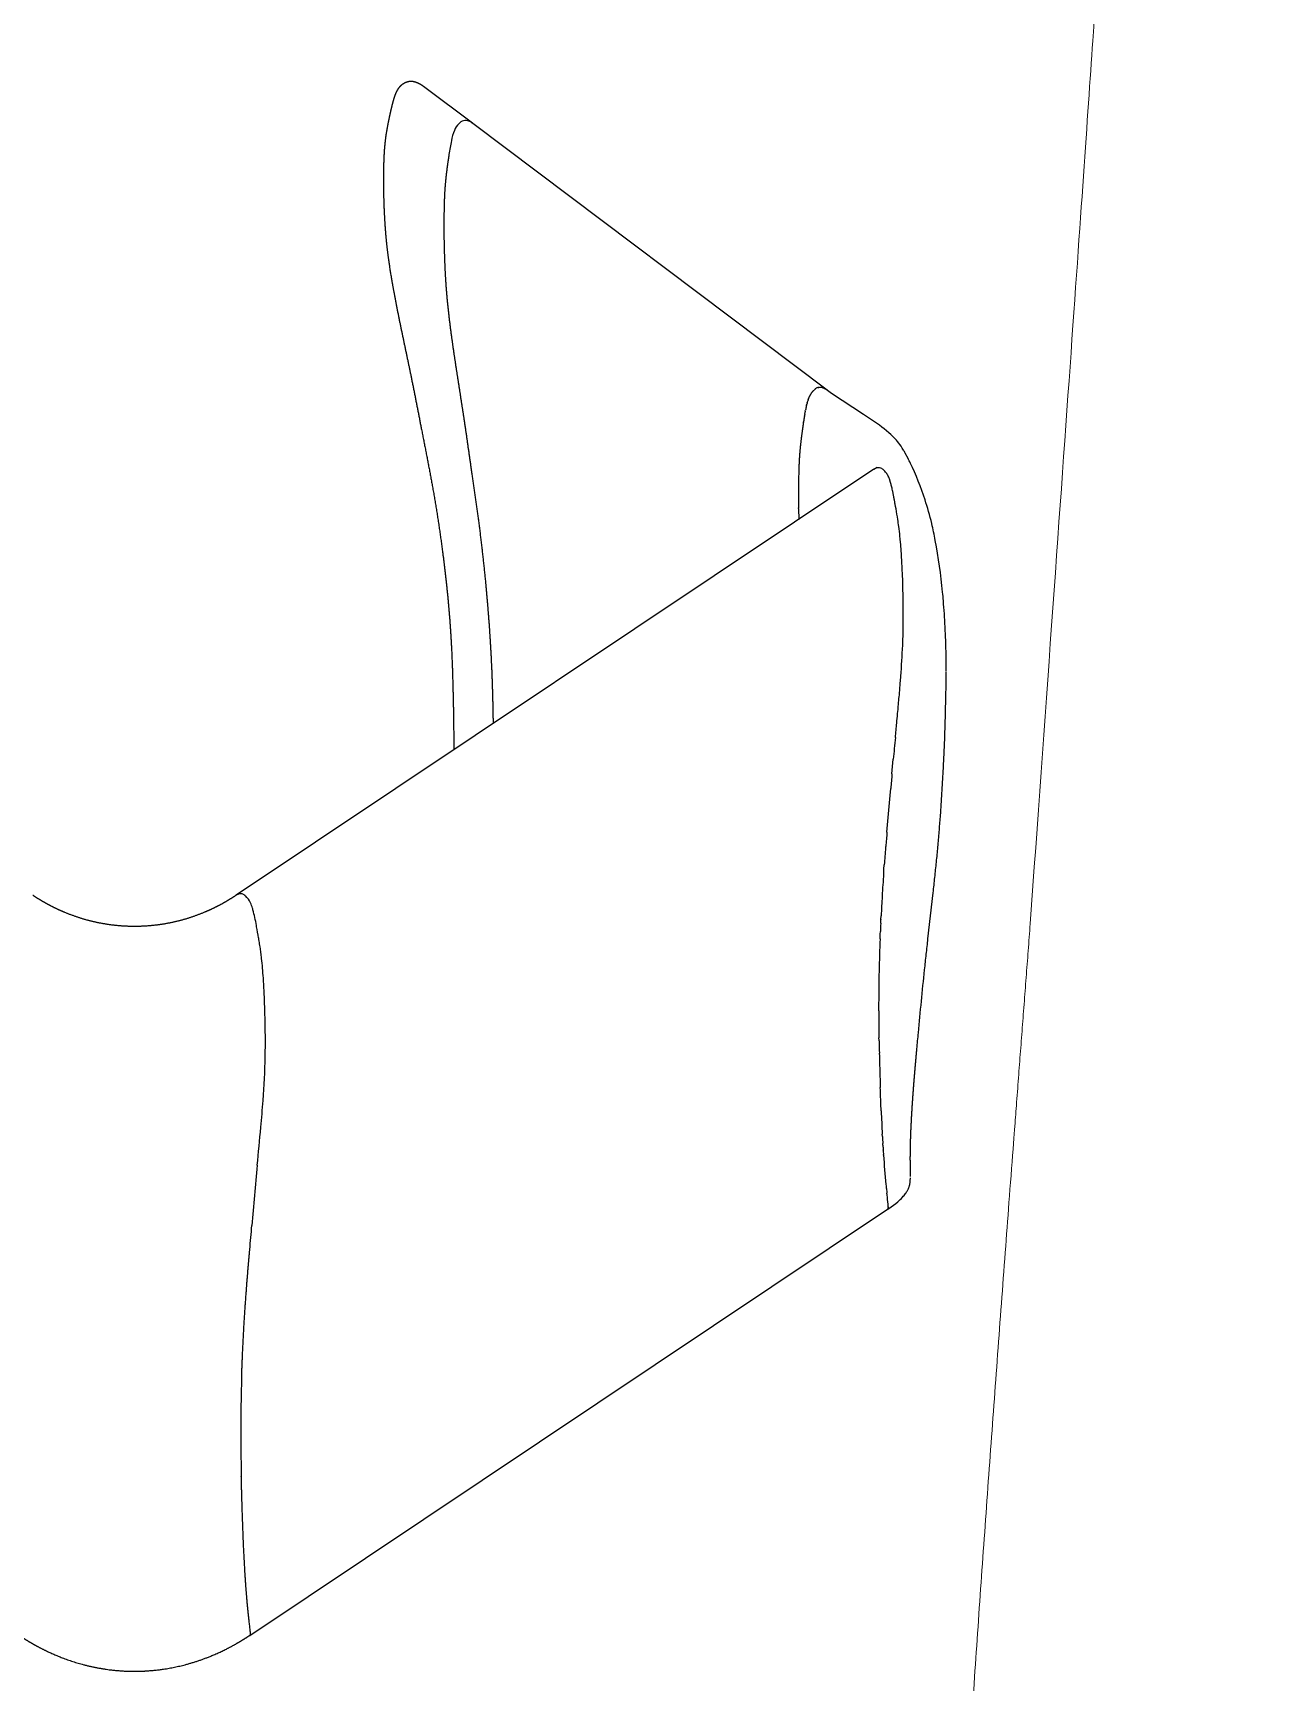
# Model space of a CAD drawing. Header units: millimetres. Extents: x 6152 to 28526, y 1087 to 12861.
# Drawn here: x 7818.9 to 8093, y 5944.9 to 6313.9 of the extents above; entities that cross this region are included whole.
import ezdxf

# ---------------------------------------------------------------- set-up
doc = ezdxf.new("R2010")
doc.units = ezdxf.units.MM
doc.header["$LTSCALE"] = 0.05
doc.layers.add('Board', color=52, linetype='Continuous', lineweight=13)

msp = doc.modelspace()

# ---------------------------------------------------------------- linework, layer by layer
for p, q in [((7917.23, 6293.66), (7906.55, 6301.69)), ((7996.59, 6233.95), (7917.31, 6293.6)), ((7992.31, 6231.84), (7992.3, 6231.8)), ((7992.31, 6231.84), (7992.35, 6231.94)), ((7992.37, 6231.99), (7992.35, 6231.94)), ((7992.37, 6231.99), (7992.4, 6232.07)), ((7992.43, 6232.14), (7992.4, 6232.07)), ((7992.43, 6232.14), (7992.44, 6232.18)), ((7992.47, 6232.25), (7992.44, 6232.18)), ((7992.47, 6232.25), (7992.52, 6232.35)), ((7992.52, 6232.36), (7992.56, 6232.45)), ((7992.52, 6232.36), (7992.52, 6232.35)), ((7992.59, 6232.5), (7992.56, 6232.45)), ((7992.69, 6232.71), (7992.67, 6232.66)), ((7992.8, 6232.92), (7992.78, 6232.87)), ((7992.92, 6233.12), (7992.89, 6233.06)), ((7992.92, 6233.12), (7992.95, 6233.16)), ((7992.97, 6233.18), (7992.95, 6233.16)), ((7992.97, 6233.18), (7993.01, 6233.24)), ((7993.05, 6233.31), (7993.01, 6233.24)), ((7993.05, 6233.31), (7993.08, 6233.34)), ((7993.1, 6233.37), (7993.08, 6233.34)), ((7993.1, 6233.37), (7993.14, 6233.43)), ((7993.19, 6233.49), (7993.14, 6233.43)), ((7993.19, 6233.49), (7993.21, 6233.52)), ((7993.23, 6233.55), (7993.21, 6233.52)), ((7993.38, 6233.72), (7993.35, 6233.69)), ((7993.53, 6233.88), (7993.5, 6233.85)), ((7993.53, 6233.88), (7993.56, 6233.91)), ((7993.58, 6233.93), (7993.56, 6233.91)), ((7993.58, 6233.93), (7993.62, 6233.97)), ((7993.63, 6233.98), (7993.62, 6233.97)), ((7993.85, 6234.17), (7993.8, 6234.13)), ((7993.85, 6234.17), (7993.86, 6234.18)), ((7993.91, 6234.21), (7993.86, 6234.18)), ((7993.91, 6234.21), (7993.92, 6234.22)), ((7993.96, 6234.25), (7993.92, 6234.22)), ((7993.96, 6234.25), (7993.99, 6234.27)), ((7994.02, 6234.29), (7993.99, 6234.27)), ((7994.02, 6234.29), (7994.05, 6234.31)), ((7994.08, 6234.33), (7994.05, 6234.31)), ((7994.08, 6234.33), (7994.12, 6234.35)), ((7994.14, 6234.36), (7994.12, 6234.35)), ((7994.52, 6234.53), (7994.47, 6234.51)), ((7994.52, 6234.53), (7994.54, 6234.53)), ((7994.65, 6234.56), (7994.69, 6234.57)), ((7994.98, 6234.59), (7995, 6234.59)), ((7995.04, 6234.59), (7995, 6234.59)), ((7995.04, 6234.59), (7995.08, 6234.59)), ((7995.11, 6234.59), (7995.08, 6234.59)), ((7995.11, 6234.59), (7995.15, 6234.58)), ((7995.28, 6234.57), (7995.34, 6234.55)), ((7995.44, 6234.53), (7995.46, 6234.53)), ((7995.5, 6234.52), (7995.46, 6234.53)), ((7995.5, 6234.52), (7995.54, 6234.51)), ((7995.57, 6234.5), (7995.54, 6234.51)), ((7995.57, 6234.5), (7995.61, 6234.48)), ((7995.63, 6234.48), (7995.61, 6234.48)), ((7995.92, 6234.36), (7995.86, 6234.39)), ((7995.92, 6234.36), (7995.95, 6234.34)), ((7996.01, 6234.32), (7995.95, 6234.34)), ((7996.01, 6234.32), (7996.04, 6234.3)), ((7996.19, 6234.22), (7996.23, 6234.19)), ((7996.31, 6234.14), (7996.23, 6234.19)), ((7996.31, 6234.14), (7996.32, 6234.14)), ((7996.37, 6234.11), (7996.32, 6234.14)), ((7996.37, 6234.11), (7996.41, 6234.08)), ((7996.43, 6234.07), (7996.41, 6234.08)), ((7996.43, 6234.07), (7996.5, 6234.02)), ((7996.54, 6233.99), (7996.5, 6234.02)), ((7996.54, 6233.99), (7996.59, 6233.95)), ((7996.66, 6233.9), (7996.59, 6233.95)), ((7996.66, 6233.9), (7996.67, 6233.89)), ((7991.52, 6228.34), (7991.49, 6228.14)), ((7991.52, 6228.34), (7991.55, 6228.53)), ((7991.57, 6228.66), (7991.55, 6228.53)), ((7991.57, 6228.66), (7991.62, 6228.92)), ((7991.63, 6228.99), (7991.62, 6228.92)), ((7991.63, 6228.99), (7991.65, 6229.11)), ((7991.69, 6229.31), (7991.65, 6229.11)), ((7991.69, 6229.31), (7991.72, 6229.45)), ((7991.92, 6230.43), (7991.91, 6230.37)), ((7991.92, 6230.43), (7991.94, 6230.51)), ((7991.96, 6230.59), (7991.94, 6230.51)), ((7991.96, 6230.59), (7991.97, 6230.66)), ((7992, 6230.75), (7991.97, 6230.66)), ((7992, 6230.75), (7992.01, 6230.81)), ((7992.16, 6231.38), (7992.12, 6231.24)), ((7992.12, 6231.22), (7992.12, 6231.24)), ((7991.26, 6226.71), (7991.28, 6226.87)), ((7991.3, 6226.97), (7991.28, 6226.87)), ((7991.34, 6227.2), (7991.3, 6226.97)), ((8007.02, 6216.24), (7864.3, 6120.94)), ((8007.05, 6216.26), (8007.02, 6216.24)), ((8007.14, 6216.31), (8007.07, 6216.27)), ((8010.32, 6214.53), (8010.12, 6214.92)), ((8010.34, 6214.47), (8010.32, 6214.53)), ((8010.35, 6214.45), (8010.34, 6214.47)), ((8010.9, 6212.82), (8010.89, 6212.83)), ((8010.93, 6212.68), (8010.9, 6212.82)), ((8011.34, 6210.89), (8011.26, 6211.27)), ((7990.19, 6208.33), (7990.2, 6207.64)), ((7990.2, 6207.5), (7990.2, 6207.64)), ((7990.2, 6207.5), (7990.26, 6205.04)), ((8012.82, 6201.78), (8012.62, 6203.43)), ((8012.99, 6200.04), (8012.94, 6200.54)), ((8013, 6199.92), (8012.99, 6200.04)), ((8013.32, 6195.05), (8013.31, 6195.23)), ((8013.34, 6194.69), (8013.32, 6195.05)), ((8013.35, 6194.55), (8013.34, 6194.69)), ((8013.37, 6194.15), (8013.35, 6194.55)), ((8013.37, 6194.05), (8013.37, 6194.15)), ((8013.39, 6193.7), (8013.37, 6194.05)), ((8013.39, 6193.62), (8013.39, 6193.7)), ((8013.6, 6186.53), (8013.59, 6187.03)), ((8013.6, 6186.03), (8013.6, 6186.5)), ((8013.6, 6185.93), (8013.6, 6186.03)), ((8012.34, 6161.48), (8012.35, 6161.6)), ((8012.35, 6161.6), (8012.43, 6162.48)), ((8012.43, 6162.48), (8012.45, 6162.76)), ((8011.08, 6148.11), (8011.37, 6151.36)), ((8010.38, 6139.98), (8010.66, 6143.23)), ((8010.66, 6143.23), (8010.8, 6144.86)), ((8009.96, 6135.09), (8010.38, 6139.98)), ((8009.67, 6131.6), (8009.69, 6131.84)), ((8009.23, 6125.98), (8009.29, 6126.86)), ((8009.29, 6126.86), (8009.35, 6127.65)), ((8009.35, 6127.65), (8009.36, 6127.77)), ((7864.39, 6120.99), (7864.37, 6120.98)), ((7865.32, 6121.28), (7865.3, 6121.28)), ((7865.37, 6121.28), (7865.32, 6121.28)), ((7865.65, 6121.25), (7865.65, 6121.25)), ((7866.42, 6120.81), (7866.38, 6120.85)), ((7867.99, 6118.05), (7867.98, 6118.07)), ((7868.02, 6117.94), (7867.99, 6118.05)), ((7868.02, 6117.93), (7868.02, 6117.94)), ((7868.06, 6117.82), (7868.02, 6117.93)), ((7868.06, 6117.79), (7868.06, 6117.82)), ((7868.09, 6117.7), (7868.06, 6117.79)), ((7868.88, 6114.04), (7868.86, 6114.16)), ((7868.91, 6113.91), (7868.88, 6114.04)), ((8008.56, 6114.72), (8008.6, 6115.48)), ((8008.6, 6115.53), (8008.64, 6116.35)), ((8008.64, 6116.35), (8008.64, 6116.36)), ((7869.37, 6111.33), (7869.35, 6111.4)), ((7869.58, 6110.04), (7869.57, 6110.07)), ((8008.41, 6111.19), (8008.42, 6111.45)), ((8008.42, 6111.45), (8008.45, 6112.22)), ((8008.45, 6112.27), (8008.48, 6112.85)), ((7869.69, 6109.31), (7869.68, 6109.4)), ((7869.86, 6108.11), (7869.86, 6108.17)), ((8008.11, 6096.44), (8008.11, 6096.73)), ((8008.11, 6095.92), (8008.11, 6096.44)), ((8008.11, 6095.71), (8008.11, 6095.92)), ((8008.11, 6095.1), (8008.11, 6095.71)), ((8008.18, 6088.56), (8008.17, 6089.07)), ((8008.19, 6088.37), (8008.18, 6088.56)), ((8008.49, 6077.34), (8008.47, 6077.95)), ((8008.51, 6076.9), (8008.49, 6077.34)), ((8008.53, 6076.31), (8008.51, 6076.9)), ((8008.54, 6075.85), (8008.53, 6076.31)), ((8008.56, 6075.28), (8008.54, 6075.85)), ((8008.58, 6074.8), (8008.56, 6075.28)), ((8008.6, 6074.25), (8008.58, 6074.8)), ((8008.62, 6073.76), (8008.6, 6074.25)), ((8008.64, 6073.22), (8008.62, 6073.76)), ((8008.66, 6072.71), (8008.64, 6073.22)), ((8008.93, 6066.95), (8008.9, 6067.47)), ((8009.04, 6065.03), (8009.02, 6065.38)), ((8009.11, 6063.9), (8009.11, 6063.98)), ((8009.18, 6062.79), (8009.17, 6062.96)), ((8009.99, 6053.93), (8009.95, 6054.29)), ((8010.05, 6053.33), (8009.99, 6053.93)), ((8010.1, 6052.89), (8010.05, 6053.33)), ((8010.21, 6051.86), (8010.1, 6052.89)), ((8010.2, 6050.78), (8010.21, 6050.78)), ((8010.26, 6051.25), (8010.26, 6051.28)), ((7867.36, 5955.36), (8010.11, 6050.68)), ((8010.11, 6050.68), (8010.13, 6050.69)), ((8010.11, 6050.68), (8010.11, 6050.68)), ((8010.13, 6050.69), (8010.14, 6050.7)), ((8010.14, 6050.71), (8010.15, 6050.71)), ((8010.14, 6050.7), (8010.14, 6050.71)), ((8010.15, 6050.71), (8010.16, 6050.72)), ((8010.16, 6050.72), (8010.18, 6050.74)), ((8010.16, 6050.72), (8010.16, 6050.72)), ((8010.18, 6050.74), (8010.18, 6050.74)), ((7867.3, 5958.02), (7867.27, 5958.28)), ((7867.46, 5956.52), (7867.3, 5958.01)), ((7867.32, 5955.33), (7867.33, 5955.34)), ((7867.46, 5956.51), (7867.46, 5956.52)), ((7867.51, 5955.94), (7867.5, 5956))]:
    msp.add_line(p, q)
for points in [[(8015.19, 6217.63, 0.002124), (8014.93, 6218.16, 0.002706), (8014.67, 6218.7), (8014.06, 6219.87, 0.008925), (8013.67, 6220.55), (8013.39, 6220.99), (8013.11, 6221.42), (8012.86, 6221.77), (8012.6, 6222.1), (8012.34, 6222.43), (8012.06, 6222.76), (8011.86, 6222.98), (8011.66, 6223.2), (8011.24, 6223.62), (8010.81, 6224.03), (8010.37, 6224.42), (8009.85, 6224.87), (8009.32, 6225.3), (8008.81, 6225.7), (8008.29, 6226.09), (8004.74, 6228.51), (7997.57, 6233.23), (7996.67, 6233.89)], [(8023.21, 6171.12, 0.005229), (8023.18, 6175.12, 0.006453), (8023.06, 6179.09, 0.002468), (8022.97, 6181.03, 0.006986), (8022.59, 6186.83, 0.003208), (8022.42, 6188.77, 0.023643), (8020.78, 6200.34, 0.005156), (8020.4, 6202.23, 0.005966), (8019.98, 6204.09, 0.018932), (8018.48, 6209.44, 0.036604), (8015.17, 6217.66)], [(8016.66, 6086.61, -0.000737), (8016.99, 6090.17, -0.003136), (8018.39, 6104.26, -0.000726), (8018.76, 6107.74, -0.000537), (8019.14, 6111.21), (8020.3, 6121.52, 0.00105), (8020.68, 6124.95, 0.001614), (8021.03, 6128.36, 0.002147), (8021.36, 6131.76, 0.00268), (8021.65, 6135.15, 0.002343), (8021.91, 6138.5, 0.004246), (8022.53, 6148.43, 0.001586), (8022.7, 6151.72, 0.003856), (8022.96, 6158.27, 0.003058), (8023.13, 6164.73, 0.004105), (8023.21, 6171.03)], [(8010.13, 6050.69), (8010.92, 6051.24), (8011.43, 6051.62), (8011.92, 6052), (8012.39, 6052.38), (8012.67, 6052.63), (8012.94, 6052.88), (8013.19, 6053.13), (8013.44, 6053.39), (8013.62, 6053.59), (8013.79, 6053.79), (8013.96, 6054), (8014.13, 6054.22, 0.031461), (8014.56, 6054.9), (8014.63, 6055.03), (8014.69, 6055.15), (8014.75, 6055.28), (8014.81, 6055.4), (8014.84, 6055.49), (8014.88, 6055.59), (8014.91, 6055.68), (8014.94, 6055.77), (8014.99, 6055.91), (8015.02, 6056.05), (8015.05, 6056.16), (8015.08, 6056.27), (8015.1, 6056.37), (8015.11, 6056.46), (8015.14, 6056.63), (8015.16, 6056.77), (8015.18, 6057.07), (8015.23, 6057.74)]]:
    msp.add_lwpolyline(points, format="xyb")
for centre, radius, start, end in [((8001.16, 6228.71), 9.39, 160.7697, 163.482), ((7997.97, 6229.94), 5.96, 152.793, 154.5153), ((7997.76, 6230.05), 5.73, 150.4985, 152.2401), ((7997.54, 6230.17), 5.47, 148.1199, 149.8912), ((7996.72, 6230.75), 4.47, 138.8932, 141.3147), ((7996.49, 6230.96), 4.16, 135.9024, 138.4352), ((7995.88, 6231.6), 3.27, 129.4137, 133.2633), ((7995.03, 6232.84), 1.77, 108.602, 120.1978), ((7994.94, 6233.08), 1.51, 101.3978, 105.6097), ((7994.96, 6232.95), 1.64, 89.5684, 99.6178), ((7994.95, 6232.6), 2, 80.6134, 84.1218), ((7994.91, 6232.39), 2.2, 76.2085, 78.8065), ((7994.76, 6231.91), 2.71, 66.1826, 71.2648), ((7994.37, 6231.11), 3.59, 59.6462, 62.2905), ((7991.74, 6227.35), 8.19, 51.3986, 52.929), ((8091.02, 6211.67), 100.89, 170.6042, 171.1453), ((8026.6, 6222.8), 35.51, 168.3767, 169.2012), ((8018.22, 6224.54), 26.95, 167.5089, 168.4102), ((8005.1, 6227.57), 13.48, 164.2994, 166.1375), ((8163.72, 6211.18), 173.55, 178.2631, 180.9409), ((8008.68, 6213.76), 2.98, 122.9916, 123.0526), ((8003.58, 6221.49), 6.29, 303.742, 310.4581), ((8008.49, 6214.07), 2.61, 118.7999, 120.9842), ((8008.31, 6214.41), 2.23, 109.4418, 118.9538), ((8008.18, 6214.74), 1.88, 104.439, 109.2462), ((8008.1, 6215.1), 1.5, 88.879, 104.73), ((8008.09, 6215.36), 1.24, 81.8564, 88.4656), ((8008.05, 6215.14), 1.47, 58.9104, 81.1968), ((8007.64, 6214.41), 2.31, 50.9513, 59.6328), ((8007.1, 6213.73), 3.18, 45.7064, 51.1072), ((8006.53, 6213.15), 3.98, 38.2894, 45.7024), ((8006.23, 6212.9), 4.38, 38.3555, 38.4084), ((8005.75, 6212.54), 4.98, 28.5002, 38.1682), ((8002.75, 6211.13), 8.3, 18.0307, 23.6071), ((7997.04, 6209.26), 14.3, 14.4504, 18.0744), ((7983.84, 6205.82), 27.94, 13.3705, 14.2277), ((7970.99, 6202.76), 41.16, 11.9271, 13.3682), ((7925.45, 6193.31), 87.66, 11.061, 11.5687), ((7863.87, 6181.1), 150.44, 10.8293, 11.1258), ((7574.35, 6129.14), 444.58, 10.2233, 10.3954), ((7839.24, 6177.21), 175.37, 9.919, 10.5639), ((7897.82, 6187.2), 115.94, 8.8564, 10.045), ((7935.03, 6193.02), 78.28, 7.6486, 8.841), ((7939.13, 6193.71), 74.12, 5.2837, 6.2471), ((7900.55, 6190.34), 112.86, 3.8967, 4.872), ((7841.75, 6186.29), 171.79, 2.9815, 3.9104), ((7793.16, 6183.93), 220.45, 1.8496, 2.5193), ((7763.37, 6182.93), 250.25, 1.5876, 1.8581), ((7750.05, 6182.52), 263.58, 0.9893, 1.5956), ((7842.02, 6183.63), 171.6, 358.6654, 0.7671), ((7775.26, 6182.98), 238.36, 0.973, 0.9833), ((7786.33, 6183.16), 227.29, 0.8425, 0.8495), ((7798.56, 6186.36), 215.13, 355.6259, 357.4713), ((7859.93, 6183.45), 153.69, 357.5447, 358.5785), ((7684.98, 6194.56), 329, 355.4532, 355.7075), ((7712.72, 6192.46), 301.19, 355.7106, 355.7138), ((7478.26, 6211.87), 536.45, 354.7468, 355.1205), ((7617.12, 6199.97), 397.08, 355.1275, 355.4508), ((7113.99, 6245.23), 902.25, 354.54657, 354.67388), ((4636.76, 6481.49), 3390.71, 354.49537, 354.55053), ((9566.42, 6006.08), 1561.82, 174.48306, 174.66269), ((9187.05, 6044.41), 1180.53, 174.9603, 175.11881), ((9208, 6032.12), 1202.45, 175.08758, 175.24321), ((8604.64, 6082.22), 597.02, 175.25531, 175.62455), ((8444.93, 6094.54), 436.84, 175.8998, 176.556), ((8443.3, 6094.66), 435.2, 175.8721, 175.8992), ((7865.89, 6118.49), 2.91, 121.4622, 123.7601), ((7865.73, 6118.76), 2.6, 118.7858, 120.9802), ((7865.4, 6119.44), 1.85, 93.0168, 120.068), ((7865.34, 6120.01), 1.28, 82.2098, 88.56), ((7865.35, 6120.05), 1.23, 78.8804, 82.1877), ((7865.34, 6120.02), 1.26, 75.9744, 78.842), ((7865.16, 6119.51), 1.8, 51.0016, 74.2634), ((7864.6, 6118.72), 2.77, 50.1923, 52.3171), ((7863.27, 6117.36), 4.67, 24.2125, 47.6816), ((7859.62, 6115.63), 8.71, 16.2246, 24.7237), ((7835.32, 6109.01), 33.9, 11.7957, 14.8442), ((8449.93, 6094.24), 441.84, 176.5626, 177.1313), ((8447.8, 6094.37), 439.71, 176.5554, 176.5621), ((7771.7, 6095.68), 98.91, 10.7694, 11.823), ((7655.24, 6074.45), 217.28, 9.7929, 10.4652), ((8454.91, 6094), 446.83, 177.3567, 177.5817), ((8455.29, 6093.98), 447.2, 177.3419, 177.3564), ((8453.78, 6094.05), 445.7, 177.2369, 177.2439), ((7760.17, 6092.68), 110.78, 9.0335, 9.6904), ((7778.78, 6095.66), 91.93, 8.5998, 9.0054), ((8407.59, 6095.62), 399.49, 177.7662, 179.8399), ((8452.22, 6094.11), 444.14, 177.6567, 177.6632), ((7791.86, 6097.61), 78.71, 7.7067, 8.5469), ((7803.61, 6099.2), 66.85, 6.5595, 7.6625), ((7803.69, 6099.21), 66.76, 6.5429, 6.5531), ((8367.08, 6095.91), 358.97, 180.1298, 180.1341), ((8370.84, 6095.96), 362.73, 180.1405, 180.8701), ((8437.27, 6096.94), 429.17, 180.8653, 181.0504), ((8571.44, 6099.6), 563.36, 181.142, 181.4239), ((8812.95, 6105.61), 804.95, 181.42407, 181.62135), ((9214.85, 6116.91), 1207.01, 181.61762, 181.84961), ((8446.36, 6090.38), 438.05, 182.3123, 182.9978), ((8357.78, 6085.82), 349.35, 183.0965, 183.3542), ((8332.32, 6084.33), 323.85, 183.4159, 183.4211), ((8313.51, 6083.19), 305.01, 183.419, 183.6124), ((8274.97, 6080.76), 266.4, 183.6288, 183.8305), ((8193.12, 6074.96), 184.34, 183.7846, 185.8394), ((8810.74, 5968.88), 946.15, 174.44084, 175.26074), ((8189.94, 6074.92), 181.17, 185.9287, 186.234), ((8365.86, 6094.12), 358.13, 186.2316, 186.386), ((8009.93, 6050.94), 0.312, 321.6526, 329.2033), ((7992.48, 6050.13), 17.82, 3.7171, 5.565), ((8009.76, 6051.01), 0.503, 332.773, 355.059), ((8007.81, 6051.09), 2.46, 0.5122, 3.7005), ((8009.07, 6051.1), 1.19, 353.7389, 0.6244), ((4967.97, 6292.33), 2910.22, 355.05967, 355.16532), ((8252.49, 6000.51), 387.14, 178.1401, 180.2052), ((8287.87, 5999.57), 422.53, 178.1673, 178.1691), ((8221.62, 6000.58), 356.26, 180.2348, 180.2358), ((8282.18, 6001.2), 416.83, 180.2871, 181.4064), ((8472.52, 6005.32), 607.21, 181.35401, 181.35797), ((6995.13, 5860.45), 877.61, 6.38242, 6.38356), ((7867.18, 5955.61), 0.311, 301.9259, 338.4973), ((7867.14, 5955.65), 0.36, 304.8093, 330.9899), ((7849.01, 5954.74), 18.53, 4.6887, 5.4754), ((7866.86, 5955.73), 0.652, 339.3259, 1.5599), ((7850.69, 5954.88), 16.86, 3.8265, 4.6927), ((7865.26, 5955.78), 2.25, 359.1612, 4.0662)]:
    msp.add_arc(centre, radius, start, end)
for points, weights, knots in [([(7906.55, 6301.69), (7906.47, 6301.75), (7906.39, 6301.81), (7906.31, 6301.87), (7905.97, 6302.11), (7905.62, 6302.33), (7905.26, 6302.52), (7904.73, 6302.78), (7904.11, 6303), (7903.52, 6303.01), (7903, 6303.03), (7902.5, 6302.89), (7902.04, 6302.66), (7901.48, 6302.38), (7901, 6301.98), (7900.63, 6301.47), (7900.41, 6301.17), (7900.23, 6300.83), (7899.92, 6300.14), (7899.79, 6299.78), (7899.68, 6299.42), (7899.52, 6298.94), (7899.39, 6298.45), (7899.13, 6297.47), (7899.02, 6296.98), (7898.9, 6296.49)], [1, 0.999952251804, 0.999952251804, 1, 1, 1, 1, 1, 1, 1, 1, 1, 1, 0.981441159066, 0.981441159066, 1, 1, 1, 1, 1, 1, 1, 1, 1, 1, 1], [0, 0, 0, 0, 0.301265, 0.301265, 0.301265, 1.55415, 1.55415, 1.55415, 3.412963, 3.412963, 3.412963, 4.978413, 4.978413, 4.978413, 6.837485, 6.837485, 6.837485, 7.98329, 7.98329, 9.126316, 9.126316, 9.126316, 10.642003, 10.642003, 12.155818, 12.155818, 12.155818, 12.155818]), ([(7898.9, 6296.49), (7898.77, 6295.93), (7898.65, 6295.36), (7898.53, 6294.79), (7898.18, 6293.12), (7897.87, 6291.46), (7897.67, 6289.77), (7897.47, 6288.09), (7897.38, 6286.39), (7897.33, 6284.71), (7897.24, 6281.84), (7897.26, 6278.97), (7897.36, 6276.1), (7897.46, 6273), (7897.63, 6269.92), (7897.96, 6266.83), (7898.16, 6264.93), (7898.42, 6263.02), (7899, 6259.24), (7899.34, 6257.35), (7899.69, 6255.46), (7900.28, 6252.25), (7900.95, 6249.03), (7902.29, 6242.63), (7902.97, 6239.43), (7903.63, 6236.22), (7904.36, 6232.61), (7905.05, 6229), (7905.76, 6225.38), (7906.61, 6221.03), (7907.48, 6216.67), (7908.26, 6212.3), (7909.12, 6207.52), (7909.86, 6202.73), (7910.5, 6197.91), (7911.4, 6191.06), (7912.09, 6184.14), (7912.46, 6177.23), (7912.66, 6173.5), (7912.77, 6169.79), (7912.86, 6166.06), (7912.96, 6161.88), (7913.03, 6157.66), (7913, 6153.46)], [1, 0.999993692075, 0.999993692075, 1, 1, 1, 1, 1, 1, 1, 1, 1, 1, 1, 1, 1, 1, 1, 1, 1, 1, 1, 1, 1, 1, 1, 1, 1, 1, 1, 1, 1, 0.999823766585, 0.999823766585, 1, 1, 1, 1, 1, 1, 1, 1, 1, 1], [0, 0, 0, 0, 1.739041, 1.739041, 1.739041, 6.845316, 6.845316, 6.845316, 11.917586, 11.917586, 11.917586, 20.527044, 20.527044, 20.527044, 29.82301, 29.82301, 29.82301, 35.575534, 35.575534, 41.327541, 41.327541, 41.327541, 51.145417, 51.145417, 60.979576, 60.979576, 60.979576, 72.034405, 72.034405, 72.034405, 85.354777, 85.354777, 85.354777, 99.921516, 99.921516, 99.921516, 120.704734, 120.704734, 120.704734, 131.891669, 131.891669, 131.891669, 144.486209, 144.486209, 144.486209, 144.486209]), ([(7911.94, 6286.68), (7911.86, 6286.08), (7911.77, 6285.49), (7911.68, 6284.9), (7911.44, 6283.16), (7911.22, 6281.43), (7911.08, 6279.67), (7910.94, 6277.97), (7910.88, 6276.25), (7910.85, 6274.54), (7910.79, 6271.67), (7910.8, 6268.8), (7910.87, 6265.93), (7910.94, 6262.88), (7911.07, 6259.83), (7911.3, 6256.79), (7911.58, 6253.11), (7912.02, 6249.45), (7912.52, 6245.81), (7913.36, 6239.67), (7914.38, 6233.56), (7915.3, 6227.44), (7915.82, 6223.99), (7916.3, 6220.53), (7916.8, 6217.07), (7917.4, 6212.9), (7918.02, 6208.73), (7918.57, 6204.55), (7919.18, 6199.93), (7919.7, 6195.3), (7920.15, 6190.65), (7920.79, 6183.93), (7921.27, 6177.17), (7921.54, 6170.41), (7921.68, 6166.72), (7921.76, 6163.03), (7921.82, 6159.34)], [1, 0.999997293623, 0.999997293623, 1, 1, 1, 1, 1, 1, 1, 1, 1, 1, 1, 1, 1, 1, 1, 1, 1, 1, 1, 1, 1, 1, 1, 1, 1, 0.999897685696, 0.999897685696, 1, 1, 1, 1, 1, 1, 1], [0, 0, 0, 0, 1.80162, 1.80162, 1.80162, 7.081371, 7.081371, 7.081371, 12.228177, 12.228177, 12.228177, 20.833697, 20.833697, 20.833697, 29.993041, 29.993041, 29.993041, 41.087962, 41.087962, 41.087962, 59.781377, 59.781377, 59.781377, 70.318024, 70.318024, 70.318024, 83.030884, 83.030884, 83.030884, 97.019413, 97.019413, 97.019413, 117.348747, 117.348747, 117.348747, 128.416759, 128.416759, 128.416759, 128.416759]), ([(7991.26, 6226.71), (7991.19, 6226.21), (7991.11, 6225.7), (7991.04, 6225.19), (7990.8, 6223.46), (7990.58, 6221.72), (7990.44, 6219.97), (7990.34, 6218.8), (7990.28, 6217.62), (7990.24, 6216.44)], [1, 0.999997410146, 0.999997410146, 1, 1, 1, 1, 1, 1, 1], [0, 0, 0, 0, 1.537006, 1.537006, 1.537006, 6.816758, 6.816758, 6.816758, 10.355187, 10.355187, 10.355187, 10.355187]), ([(7864.27, 6120.91), (7864.21, 6120.88), (7864.16, 6120.84), (7864.1, 6120.8), (7863.18, 6120.2), (7862.24, 6119.63), (7861.28, 6119.09), (7859.95, 6118.36), (7858.59, 6117.7), (7857.19, 6117.11), (7854.83, 6116.13), (7852.39, 6115.36), (7849.88, 6114.83), (7847.14, 6114.26), (7844.36, 6113.97), (7841.56, 6113.96), (7838.77, 6113.97), (7835.98, 6114.26), (7833.25, 6114.83), (7830.74, 6115.36), (7828.3, 6116.13), (7825.94, 6117.11), (7824.54, 6117.7), (7823.18, 6118.36), (7821.85, 6119.09), (7820.89, 6119.63), (7819.95, 6120.2), (7819.03, 6120.8), (7818.97, 6120.84), (7818.91, 6120.88), (7818.86, 6120.91)], [1, 1, 1, 1, 0.999484041491, 0.999484041491, 1, 0.999002529355, 0.999002529355, 1, 0.997068946689, 0.997068946689, 1, 0.996393048851, 0.996393048851, 1, 0.996393048851, 0.996393048851, 1, 0.997068946689, 0.997068946689, 1, 0.999002529355, 0.999002529355, 1, 0.999484041491, 0.999484041491, 1, 1, 1, 1], [0.000615, 0.000615, 0.000615, 0.000615, 0.2883, 0.2883, 0.2883, 3.587621, 3.587621, 3.587621, 8.134105, 8.134105, 8.134105, 15.799979, 15.799979, 15.799979, 24.178043, 24.178043, 24.178043, 32.556107, 32.556107, 32.556107, 40.221981, 40.221981, 40.221981, 44.768465, 44.768465, 44.768465, 48.067787, 48.067787, 48.067787, 48.355472, 48.355472, 48.355472, 48.355472]), ([(8015.23, 6058.02), (8015.23, 6058.41), (8015.23, 6058.79), (8015.22, 6059.18), (8015.21, 6059.56), (8015.21, 6059.94), (8015.2, 6060.32), (8015.2, 6060.7), (8015.19, 6061.07), (8015.19, 6061.45), (8015.19, 6061.82), (8015.18, 6062.19), (8015.19, 6062.56), (8015.19, 6062.94), (8015.19, 6063.31), (8015.19, 6063.68), (8015.2, 6064.06), (8015.21, 6064.43), (8015.21, 6064.81), (8015.22, 6065.19), (8015.23, 6065.56), (8015.24, 6065.94), (8015.26, 6066.32), (8015.27, 6066.7), (8015.28, 6067.08), (8015.3, 6067.46), (8015.31, 6067.84), (8015.33, 6068.22), (8015.34, 6068.6), (8015.36, 6068.98), (8015.38, 6069.36), (8015.4, 6069.75), (8015.42, 6070.13), (8015.44, 6070.51), (8015.46, 6070.89), (8015.48, 6071.27), (8015.5, 6071.66), (8015.52, 6072.04), (8015.55, 6072.42), (8015.57, 6072.8), (8015.59, 6073.19), (8015.62, 6073.57), (8015.64, 6073.95), (8015.67, 6074.34), (8015.69, 6074.72), (8015.72, 6075.1), (8015.75, 6075.49), (8015.77, 6075.87), (8015.8, 6076.25), (8015.83, 6076.64), (8015.86, 6077.02), (8015.89, 6077.4), (8015.91, 6077.79), (8015.94, 6078.17), (8015.97, 6078.55), (8016, 6078.94), (8016.03, 6079.32), (8016.06, 6079.7), (8016.1, 6080.09), (8016.13, 6080.47), (8016.16, 6080.85), (8016.19, 6081.24), (8016.22, 6081.62), (8016.26, 6082), (8016.29, 6082.39), (8016.32, 6082.77), (8016.35, 6083.15), (8016.39, 6083.54), (8016.42, 6083.92), (8016.46, 6084.3), (8016.49, 6084.69), (8016.52, 6085.07), (8016.56, 6085.45), (8016.59, 6085.82), (8016.63, 6086.19), (8016.66, 6086.55)], [1, 0.999999004171, 0.999999004171, 1, 1, 1, 1, 0.99999543672, 0.99999543672, 1, 0.999991073745, 0.999991073745, 1, 0.999990638454, 0.999990638454, 1, 0.999992899998, 0.999992899998, 1, 0.999995233511, 0.999995233511, 1, 0.999996494134, 0.999996494134, 1, 0.999996998631, 0.999996998631, 1, 0.999997476362, 0.999997476362, 1, 0.999997909503, 0.999997909503, 1, 0.999998305687, 0.999998305687, 1, 0.999998631538, 0.999998631538, 1, 0.999998834614, 0.999998834614, 1, 0.999998975755, 0.999998975755, 1, 0.999999111665, 0.999999111665, 1, 0.999999234161, 0.999999234161, 1, 0.999999345783, 0.999999345783, 1, 0.999999446412, 0.999999446412, 1, 1, 1, 1, 1, 1, 1, 1, 1, 1, 1, 1, 1, 1, 1, 1, 1, 1, 1], [0, 0, 0, 0, 1.155498, 1.155498, 1.155498, 2.36972, 2.36972, 2.36972, 3.49274, 3.49274, 3.49274, 4.609552, 4.609552, 4.609552, 5.728863, 5.728863, 5.728863, 6.855593, 6.855593, 6.855593, 7.99003, 7.99003, 7.99003, 9.129282, 9.129282, 9.129282, 10.270928, 10.270928, 10.270928, 11.414886, 11.414886, 11.414886, 12.561029, 12.561029, 12.561029, 13.709277, 13.709277, 13.709277, 14.859384, 14.859384, 14.859384, 16.010705, 16.010705, 16.010705, 17.162817, 17.162817, 17.162817, 18.315633, 18.315633, 18.315633, 19.469018, 19.469018, 19.469018, 20.622858, 20.622858, 20.622858, 21.777044, 21.777044, 21.777044, 22.987109, 22.987109, 22.987109, 24.196559, 24.196559, 24.196559, 25.405286, 25.405286, 25.405286, 26.613154, 26.613154, 26.613154, 27.820183, 27.820183, 27.820183, 28.971267, 28.971267, 28.971267, 28.971267]), ([(7865.56, 6013.09), (7865.61, 6014.57), (7865.66, 6016.05), (7865.73, 6017.53), (7865.92, 6022.2), (7866.19, 6026.87), (7866.54, 6031.53), (7866.79, 6034.93), (7867.08, 6038.32), (7867.37, 6041.71)], [1, 0.999991292256, 0.999991292256, 1, 0.999915430019, 0.999915430019, 1, 1, 1, 1], [0, 0, 0, 0, 4.445059, 4.445059, 4.445059, 18.475863, 18.475863, 18.475863, 28.696634, 28.696634, 28.696634, 28.696634]), ([(7867.27, 5958.28), (7867.17, 5959.14), (7867.07, 5960.01), (7866.98, 5960.88), (7866.68, 5963.82), (7866.47, 5966.72), (7866.29, 5969.68), (7865.96, 5975.14), (7865.77, 5980.65), (7865.61, 5986.12), (7865.56, 5987.73), (7865.52, 5989.33), (7865.48, 5990.93)], [1, 0.99999426365, 0.99999426365, 1, 1, 1, 1, 1, 1, 1, 0.999997362485, 0.999997362485, 1], [0, 0, 0, 0, 2.623973, 2.623973, 2.623973, 11.492064, 11.492064, 11.492064, 27.984889, 27.984889, 27.984889, 32.793304, 32.793304, 32.793304, 32.793304]), ([(7815.79, 5955.34), (7816.83, 5954.65), (7817.89, 5954), (7818.98, 5953.38), (7819.86, 5952.88), (7821.68, 5951.93), (7825.4, 5950.27), (7830.18, 5948.67), (7835.92, 5947.56), (7839.73, 5947.32), (7841.56, 5947.32), (7842.49, 5947.32), (7844.33, 5947.38), (7848.12, 5947.74), (7852.95, 5948.67), (7858.69, 5950.59), (7862.36, 5952.37), (7864.15, 5953.38), (7865.24, 5954), (7866.3, 5954.65), (7867.35, 5955.35)], [1, 0.999540564097, 0.999540564097, 1, 1, 1, 1, 1, 1, 1, 1, 1, 1, 1, 1, 1, 1, 1, 0.999539063871, 0.999539063871, 1], [0, 0, 0, 0, 3.748006, 3.748006, 3.748006, 6.787945, 9.902322, 15.962047, 21.88584, 27.392597, 27.392597, 27.392597, 30.17642, 32.899355, 38.823147, 44.882872, 51.037188, 51.037188, 51.037188, 54.791425, 54.791425, 54.791425, 54.791425])]:
    msp.add_rational_spline(points, weights, degree=3, knots=knots)
for points, knots in [([(7917.31, 6293.6), (7917.26, 6293.64), (7917.2, 6293.68), (7916.91, 6293.89), (7916.66, 6294.03), (7916.4, 6294.13), (7916.01, 6294.29), (7915.59, 6294.35), (7915.18, 6294.24), (7914.8, 6294.13), (7914.45, 6293.87), (7914.15, 6293.56), (7913.74, 6293.14), (7913.41, 6292.62), (7913.16, 6292.05), (7912.85, 6291.35), (7912.65, 6290.55), (7912.49, 6289.78), (7912.27, 6288.75), (7912.11, 6287.72), (7911.94, 6286.68)], [333.892777, 333.892777, 333.892777, 333.892777, 334.139641, 334.139641, 335.159332, 335.159332, 335.159332, 336.727116, 336.727116, 336.727116, 338.219432, 338.219432, 338.219432, 340.189183, 340.189183, 340.189183, 342.628134, 342.628134, 342.628134, 345.803257, 345.803257, 345.803257, 345.803257]), ([(7869.05, 6060.54), (7869.32, 6063.37), (7869.79, 6068.2), (7870.47, 6076.29), (7870.86, 6083.4), (7870.87, 6089.55), (7870.8, 6093.51), (7870.68, 6097.54), (7870.47, 6101.99), (7870.19, 6105.36), (7870.02, 6106.82)], [0, 0, 0, 0, 8.530505, 14.574632, 24.347201, 29.873758, 33.031772, 36.226459, 41.969891, 46.38346, 46.38346, 46.38346, 46.38346])]:
    msp.add_open_spline(points, degree=3, knots=knots)
at = {"layer": 'Board'}
msp.add_rational_spline([(8042.02, 6114.54), (8056.81, 6320.45), (8058.37, 6346.12), (8059.78, 6371.76), (8063.19, 6438.53), (8064.82, 6480.22), (8065.75, 6521.76), (8066.38, 6557.21), (8068.15, 6717.09), (8055.85, 6911.74), (8039.21, 7137.59), (7952.65, 7210.44), (7884.72, 7221.25), (7841.56, 7228.12), (7798.4, 7221.25), (7730.48, 7210.44), (7643.92, 7137.59), (7627.28, 6911.74), (7614.98, 6717.09), (7616.75, 6557.21), (7617.38, 6521.76), (7618.31, 6480.22), (7619.93, 6438.53), (7623.35, 6371.76), (7624.75, 6346.12), (7626.32, 6320.45), (7641.11, 6114.54), (7645.94, 6051.43), (7655.14, 5931.81), (7661.89, 5812.71), (7665, 5756.46), (7665.93, 5739.67), (7678.14, 5728.12), (7694.95, 5728.12), (7792.69, 5728.12), (7890.43, 5728.12), (7988.17, 5728.12), (8004.99, 5728.12), (8017.2, 5739.67), (8018.13, 5756.46), (8021.24, 5812.71), (8027.99, 5931.81), (8037.19, 6051.43), (8042.02, 6114.54)], [1, 1, 1, 1, 1, 1, 1, 1, 1, 1, 1, 1, 1, 1, 1, 1, 1, 1, 1, 1, 1, 1, 1, 1, 1, 1, 1, 1, 1, 1, 1, 0.817582568425, 0.817582568425, 1, 1, 1, 1, 0.817582568426, 0.817582568426, 1, 1, 1, 1, 1], degree=3, knots=[0, 0, 0, 0, 77.11618, 77.11618, 77.11618, 202.936348, 202.936348, 202.936348, 234.694572, 688.378616, 803.360992, 877.496507, 1006.718771, 1006.718771, 1006.718771, 1135.941035, 1210.07655, 1325.058926, 1778.74297, 1810.501194, 1810.501194, 1810.501194, 1936.321362, 1936.321362, 1936.321362, 2013.437542, 2013.437542, 2013.437542, 2202.358737, 2371.521751, 2371.521751, 2371.521751, 2373.037281, 2373.037281, 2373.037281, 2374.037281, 2374.037281, 2374.037281, 2375.552812, 2375.552812, 2375.552812, 2544.715825, 2733.637021, 2733.637021, 2733.637021, 2733.637021], dxfattribs=at)

doc.saveas('drawing.dxf')
